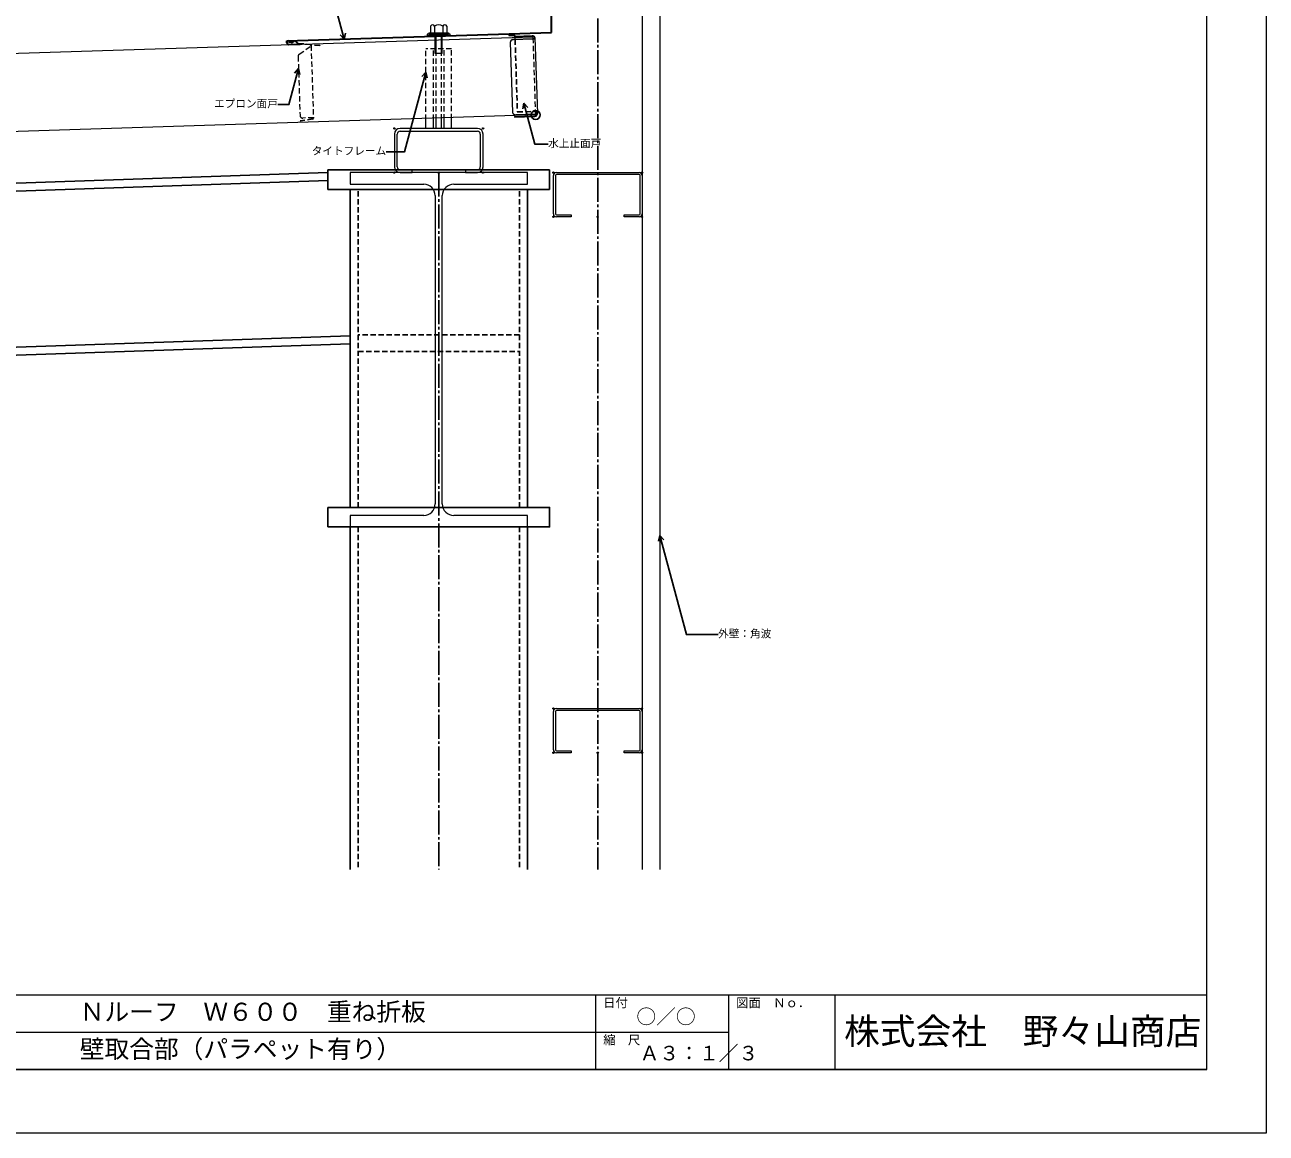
# Model space of a CAD drawing. Units: millimetres, scale not verified. Extents: x -1263 to 1258, y -891 to 1036.
# Drawn here: x -142 to 1258, y -891 to 360 of the extents above; entities that cross this region are included whole.
import ezdxf
from ezdxf.enums import TextEntityAlignment as Align

# ---------------------------------------------------------------- set-up
doc = ezdxf.new("R2010")
doc.units = ezdxf.units.MM
doc.header["$LTSCALE"] = 3
doc.header["$PDMODE"] = 32
doc.header["$PDSIZE"] = 1.5
doc.linetypes.add('CHAIN2', pattern=[12, 9, -1, 1, -1])
doc.linetypes.add('DASHED2', pattern=[3, 2, -1])
for name, color, linetype, lineweight in [('0-0_補助1', 4, 'Continuous', 5), ('0-4_寸法線1', 5, 'Continuous', 25), ('0-6_名称1', 5, 'Continuous', 25), ('0-8_通り芯1', 5, 'CHAIN2', 25), ('0-B_屋根1', 6, 'Continuous', 20), ('0-E_外壁1', 6, 'Continuous', 20), ('1-1_水切1', 134, 'Continuous', 30), ('2-8_ビス2', 7, 'Continuous', 5), ('2-A_タイトフレーム', 3, 'DASHED2', 9), ('2-E_エプロン', 7, 'DASHED2', 5), ('3-1_面戸', 7, 'Continuous', 5), ('4-2_H鋼1', 2, 'Continuous', 18), ('4-3_H鋼2', 12, 'Continuous', 25), ('4-5_C鋼1', 2, 'Continuous', 18), ('5-B_枠2', 4, 'Continuous', 5), ('B-4_鉄骨芯', 1, 'CHAIN2', 25)]:
    doc.layers.add(name, color=color, linetype=linetype, lineweight=lineweight)
doc.styles.add('Arial', font='')
doc.styles.add('ＭＳ ゴシック', font='')
doc.styles.get('Arial').set_extended_font_data('Arial')
doc.styles.get('ＭＳ ゴシック').set_extended_font_data('MS Gothic')

msp = doc.modelspace()

# ---------------------------------------------------------------- linework, layer by layer
at = {"layer": '0-0_補助1'}
for p, q in [((-1194.647, -735), (1191.647, -735)), ((501.647, -735), (501.647, -819)), ((651.647, -735), (651.647, -819)), ((771.647, -735), (771.647, -819)), ((-320.3, -777), (651.647, -777)), ((1191.647, -819), (-1194.647, -819)), ((-1194.647, -819), (1191.647, -819))]:
    msp.add_line(p, q, dxfattribs=at)
msp.add_lwpolyline([(1191.647, -819), (1191.647, 819), (-1194.647, 819), (-1194.647, -819)], dxfattribs=at)
at = {"layer": '0-4_寸法線1'}
msp.add_circle((434.182, 258.473), 5, dxfattribs=at)
at = {"layer": '0-6_名称1'}
for p, q in [((217.997, 344.063), (219.341, 350.635)), ((217.997, 344.063), (213.546, 349.082)), ((166.5, 310.823), (162.05, 305.804)), ((166.5, 310.823), (167.845, 304.251)), ((310.265, 306.915), (305.814, 301.896)), ((310.265, 306.915), (311.61, 300.343)), ((420.869, 271.76), (419.524, 265.188)), ((420.869, 271.76), (425.32, 266.74)), ((574.186, -216.116), (572.841, -222.688)), ((574.186, -216.116), (578.637, -221.136))]:
    msp.add_line(p, q, dxfattribs=at)
for points in [[(217.997, 344.063), (195.09, 429.552), (183.839, 429.552)], [(166.5, 310.823), (155.626, 270.238), (143.21, 270.238)], [(310.265, 306.915), (286.125, 216.823), (265.445, 216.823)], [(420.869, 271.76), (433.315, 225.31), (448.192, 225.31)], [(574.186, -216.116), (604.199, -328.125), (640.038, -328.125)]]:
    msp.add_lwpolyline(points, dxfattribs=at)
at = {"layer": '0-8_通り芯1'}
msp.add_line((504.182, 763.425), (504.182, -593.33), dxfattribs=at)
at = {"layer": '0-B_屋根1'}
for p, q in [((431.351, 346.427), (-625.235, 312.454)), ((434.179, 258.473), (-625.235, 224.408))]:
    msp.add_line(p, q, dxfattribs=at)
at = {"layer": '0-B_屋根1', "linetype": 'DASHED2'}
msp.add_line((434.182, 258.473), (431.351, 346.427), dxfattribs=at)
at = {"layer": '0-E_外壁1'}
for p, q in [((554.182, 608.342), (554.182, -593.33)), ((574.182, 608.342), (574.182, -593.33))]:
    msp.add_line(p, q, dxfattribs=at)
at = {"layer": '1-1_水切1'}
for p, q in [((452.182, 351.6), (452.182, 501.6)), ((153.234, 341.979), (452.182, 351.6)), ((153.299, 339.98), (153.234, 341.979)), ((155.362, 338.045), (168.355, 338.463))]:
    msp.add_line(p, q, dxfattribs=at)
msp.add_arc((155.298, 340.044), 2, 91.84341, 271.84347, dxfattribs=at)
at = {"layer": '2-8_ビス2'}
for p, q in [((313.742, 351.202), (335.742, 351.202)), ((315.504, 358.702), (315.504, 351.202)), ((320.123, 358.702), (320.123, 351.202)), ((329.36, 358.702), (329.36, 351.202)), ((333.98, 358.702), (333.98, 351.202)), ((335.742, 351.202), (335.742, 349.602)), ((313.742, 349.602), (335.742, 349.602)), ((320.742, 328.002), (320.742, 348.002)), ((321.742, 328.002), (321.742, 348.002)), ((327.742, 328.002), (327.742, 348.002)), ((328.742, 328.002), (328.742, 348.002)), ((328.742, 328.002), (320.742, 328.002))]:
    msp.add_line(p, q, dxfattribs=at)
msp.add_lwpolyline([(313.742, 351.202), (313.742, 349.602), (335.742, 349.602)], dxfattribs=at)
msp.add_lwpolyline([(311.865, 349.602), (311.865, 348.002), (337.618, 348.002), (337.618, 349.602)], close=True, dxfattribs=at)
for centre, radius, start, end in [((317.814, 357.674), 2.528, 23.99102, 156.00898), ((324.742, 352.341), 7.861, 54.01655, 125.98345), ((331.67, 357.674), 2.528, 23.99102, 156.00898)]:
    msp.add_arc(centre, radius, start, end, dxfattribs=at)
at = {"layer": '2-A_タイトフレーム'}
for p, q in [((310.265, 252.847), (310.265, 333.264)), ((339.265, 333.264), (310.265, 333.264)), ((318.765, 253.105), (318.765, 333.264)), ((321.765, 253.195), (321.765, 333.264)), ((327.765, 253.377), (327.765, 333.264)), ((330.765, 253.468), (330.765, 333.264)), ((339.265, 253.726), (339.265, 333.264))]:
    msp.add_line(p, q, dxfattribs=at)
at = {"layer": '2-A_タイトフレーム', "linetype": 'Continuous'}
for p, q in [((318.765, 243.342), (318.765, 253.105)), ((321.765, 243.342), (321.765, 253.195)), ((327.765, 243.342), (327.765, 253.377)), ((330.765, 243.342), (330.765, 253.468)), ((339.265, 243.342), (339.265, 253.726))]:
    msp.add_line(p, q, dxfattribs=at)
msp.add_lwpolyline([(339.265, 243.342), (310.265, 243.342), (310.265, 252.847)], dxfattribs=at)
at = {"layer": '2-E_エプロン'}
for p, q in [((155.784, 340.474), (155.741, 340.077)), ((158.542, 339.775), (155.741, 340.077)), ((158.585, 340.172), (155.784, 340.474)), ((158.919, 340.255), (161.512, 342.013)), ((159.143, 339.924), (161.737, 341.682)), ((165.31, 339.259), (163.151, 341.53)), ((165.6, 339.535), (163.441, 341.805)), ((179.733, 337.489), (165.866, 338.985)), ((190.582, 336.721), (165.909, 339.382)), ((180.268, 336.911), (180.297, 336.007)), ((190.539, 336.323), (180.528, 337.403)), ((180.668, 336.924), (183.314, 254.705)), ((190.582, 336.721), (190.539, 336.323)), ((166.056, 324.614), (168.206, 257.827)), ((167.379, 327.199), (180.692, 336.164)), ((182.417, 254.082), (168.495, 251.666)), ((182.486, 253.688), (168.563, 251.272)), ((183.295, 255.311), (171.301, 254.925)), ((182.895, 255.298), (182.914, 254.693)), ((168.495, 251.666), (168.563, 251.272))]:
    msp.add_line(p, q, dxfattribs=at)
for centre, radius, start, end in [((158.638, 340.669), 0.9, 263.84341, 304.12447), ((158.638, 340.669), 0.5, 263.84341, 304.12447), ((162.354, 340.771), 1.5, 43.56234, 124.12447), ((162.354, 340.771), 1.1, 43.56234, 124.12447), ((165.962, 339.879), 0.9, 223.56234, 263.84341), ((165.962, 339.879), 0.5, 223.56234, 263.84341), ((179.668, 336.892), 0.6, 1.84341, 83.84341), ((179.668, 336.892), 1, 1.84341, 83.84341), ((169.055, 324.71), 3, 123.95826, 181.84341), ((171.204, 257.924), 3, 181.84341, 271.84341), ((182.315, 254.673), 0.6, 279.84341, 1.84341), ((182.315, 254.673), 1, 279.84341, 1.84341)]:
    msp.add_arc(centre, radius, start, end, dxfattribs=at)
at = {"layer": '3-1_面戸'}
for p, q in [((403.772, 348.478), (410.368, 348.69)), ((403.772, 348.478), (403.784, 348.078)), ((403.784, 348.078), (410.381, 348.29)), ((405.524, 340.671), (408.077, 261.327)), ((430.421, 344.272), (408.932, 343.581)), ((430.428, 344.032), (408.939, 343.34)), ((410.381, 348.29), (410.531, 343.632)), ((430.32, 347.394), (410.43, 346.754)), ((410.781, 348.303), (410.823, 347.007)), ((430.312, 347.635), (410.823, 347.007)), ((433.369, 345.93), (436.135, 259.973)), ((410.232, 256.538), (433.221, 257.278)), ((433.154, 259.335), (411.665, 258.643))]:
    msp.add_line(p, q, dxfattribs=at)
at = {"layer": '3-1_面戸', "linetype": 'DASHED2'}
for p, q in [((410.531, 343.632), (413.151, 262.235)), ((410.931, 343.645), (413.55, 262.248)), ((413.55, 262.248), (433.04, 262.875)), ((413.563, 261.848), (433.053, 262.475))]:
    msp.add_line(p, q, dxfattribs=at)
at = {"layer": '3-1_面戸'}
msp.add_lwpolyline([(410.232, 256.538), (410.245, 256.138), (433.233, 256.878)], dxfattribs=at)
for centre, radius, start, end in [((408.323, 340.727), 2.8, 175.51444, 181.13944), ((408.331, 340.487), 2.8, 175.51444, 181.13944), ((408.332, 340.659), 2.815, 168.5193, 174.1443), ((408.34, 340.419), 2.815, 168.5193, 174.1443), ((408.348, 340.592), 2.844, 161.63378, 167.25878), ((408.355, 340.352), 2.844, 161.63378, 167.25878), ((408.37, 340.527), 2.886, 154.91917, 160.54417), ((408.377, 340.286), 2.886, 154.91917, 160.54417), ((408.398, 340.464), 2.939, 148.42166, 154.04666), ((408.406, 340.224), 2.939, 148.42166, 154.04666), ((408.432, 340.404), 3, 142.1705, 147.7955), ((408.44, 340.164), 3, 142.1705, 147.7955), ((408.472, 340.348), 3.066, 136.17862, 141.80362), ((408.48, 340.108), 3.066, 136.17862, 141.80362), ((408.518, 340.297), 3.134, 130.44487, 136.06987), ((408.525, 340.056), 3.134, 130.44487, 136.06987), ((408.568, 340.25), 3.203, 124.95705, 130.58205), ((408.576, 340.009), 3.203, 124.95705, 130.58205), ((408.622, 340.208), 3.268, 119.69499, 125.31999), ((408.63, 339.967), 3.268, 119.69499, 125.31999), ((408.681, 340.171), 3.329, 114.6332, 120.2582), ((408.689, 339.931), 3.329, 114.6332, 120.2582), ((408.743, 340.141), 3.383, 109.74298, 115.36798), ((408.75, 339.901), 3.383, 109.74298, 115.36798), ((408.807, 340.117), 3.428, 104.99388, 110.61888), ((408.815, 339.876), 3.428, 104.99388, 110.61888), ((408.873, 340.099), 3.462, 100.35464, 105.97964), ((408.881, 339.859), 3.462, 100.35464, 105.97964), ((408.941, 340.087), 3.486, 95.79383, 101.41883), ((408.949, 339.847), 3.486, 95.79383, 101.41883), ((409.01, 340.083), 3.498, 91.28, 96.905), ((409.018, 339.843), 3.498, 91.28, 96.905), ((410.381, 348.29), 0.4, 1.84341, 91.84341), ((430.525, 344.651), 2.991, 82.8323, 94.0823), ((430.505, 344.809), 2.592, 82.8323, 94.0823), ((430.439, 346.864), 2.592, 269.60452, 280.85452), ((430.449, 347.023), 2.991, 269.60452, 280.85452), ((430.702, 344.855), 2.529, 75.8906, 87.1406), ((430.753, 344.704), 2.918, 75.8906, 87.1406), ((430.638, 346.831), 2.529, 276.54622, 287.79622), ((430.68, 346.984), 2.918, 276.54622, 287.79622), ((430.886, 344.938), 2.408, 68.41649, 79.66649), ((430.828, 346.76), 2.408, 284.02032, 295.27032), ((430.966, 344.801), 2.779, 68.41649, 79.66649), ((430.898, 346.902), 2.779, 284.02032, 295.27032), ((431.051, 345.056), 2.241, 59.97447, 71.22447), ((431, 346.652), 2.241, 292.46234, 303.71234), ((431.156, 344.937), 2.586, 59.97447, 71.22447), ((431.097, 346.779), 2.586, 292.46234, 303.71234), ((431.19, 345.204), 2.044, 50.01418, 61.26418), ((431.147, 346.514), 2.044, 302.42264, 313.67264), ((431.316, 345.107), 2.359, 50.01418, 61.26418), ((431.297, 345.376), 1.844, 37.87968, 49.12968), ((431.267, 346.619), 2.359, 302.42264, 313.67264), ((431.265, 346.349), 1.844, 314.55713, 325.80713), ((431.368, 345.565), 1.674, 23.01016, 34.26016), ((431.349, 346.165), 1.674, 329.42665, 340.67665), ((431.439, 345.305), 2.127, 37.87968, 49.12968), ((431.403, 346.429), 2.127, 314.55713, 325.80713), ((431.401, 345.765), 1.575, 5.52924, 16.77924), ((431.395, 345.968), 1.575, 346.90758, 358.15758), ((431.522, 345.524), 1.932, 23.01016, 34.26016), ((431.499, 346.216), 1.932, 329.42665, 340.67665), ((431.56, 345.755), 1.817, 5.52924, 16.77924), ((431.552, 345.988), 1.817, 346.90758, 358.15758), ((410.874, 261.451), 2.8, 182.54738, 188.17238), ((410.879, 261.52), 2.815, 189.54252, 195.16752), ((410.89, 261.588), 2.844, 196.42804, 202.05304), ((410.908, 261.654), 2.886, 203.14265, 208.76765), ((410.932, 261.719), 2.939, 209.64016, 215.26516), ((410.963, 261.781), 3, 215.89131, 221.51631), ((410.999, 261.839), 3.066, 221.88319, 227.50819), ((411.041, 261.893), 3.134, 227.61694, 233.24194), ((411.088, 261.944), 3.203, 233.10477, 238.72977), ((411.14, 261.989), 3.268, 238.36683, 243.99183), ((411.196, 262.029), 3.329, 243.42861, 249.05361), ((411.255, 262.063), 3.383, 248.31883, 253.94383), ((411.318, 262.092), 3.428, 253.06794, 258.69294), ((411.383, 262.114), 3.462, 257.70717, 263.33217), ((411.45, 262.129), 3.486, 262.26799, 267.89299), ((411.519, 262.138), 3.498, 266.78182, 272.40682), ((433.118, 262.332), 2.998, 270.69211, 276.31711), ((433.137, 259.876), 2.6, 271.84341, 9.02122), ((433.137, 259.876), 3, 271.84341, 16.7707), ((433.238, 262.324), 2.979, 274.03545, 279.66045), ((433.357, 262.304), 2.942, 277.44241, 283.06741), ((433.473, 262.273), 2.887, 280.958, 286.583), ((433.586, 262.231), 2.816, 284.63116, 290.25616), ((433.694, 262.177), 2.729, 288.51652, 294.14152), ((433.796, 262.114), 2.631, 292.67594, 298.30094), ((433.892, 262.04), 2.521, 297.18003, 302.80503), ((433.98, 261.958), 2.404, 302.10869, 307.73369), ((434.059, 261.867), 2.284, 307.55002, 313.17502), ((434.129, 261.769), 2.165, 313.59568, 319.22068), ((434.19, 261.665), 2.051, 320.3301, 325.9551), ((434.239, 261.555), 1.95, 327.81079, 333.43579), ((434.278, 261.441), 1.866, 336.03891, 341.66391), ((434.305, 261.324), 1.806, 344.92607, 350.55107), ((434.321, 261.204), 1.775, 354.27383, 359.89883)]:
    msp.add_arc(centre, radius, start, end, dxfattribs=at)
at = {"layer": '3-1_面戸', "linetype": 'DASHED2'}
for centre, radius, start, end in [((413.55, 262.248), 0.4, 181.84341, 271.84341), ((433.137, 259.876), 3, 16.7707, 91.84341), ((433.137, 259.876), 2.6, 9.02122, 91.84341)]:
    msp.add_arc(centre, radius, start, end, dxfattribs=at)
at = {"layer": '4-2_H鋼1'}
for p, q in [((320.765, 167.342), (320.765, -180.658)), ((328.765, -180.658), (328.765, 167.342))]:
    msp.add_line(p, q, dxfattribs=at)
for points in [[(341.765, 180.342), (424.765, 180.342), (424.765, 193.342), (224.765, 193.342), (224.765, 180.342), (307.765, 180.342)], [(224.765, -206.658), (424.765, -206.658), (424.765, -193.658), (341.765, -193.658)], [(307.765, -193.658), (224.765, -193.658), (224.765, -206.658)]]:
    msp.add_lwpolyline(points, dxfattribs=at)
for centre, start, end in [((307.765, 167.342), 0, 90), ((341.765, 167.342), 90, 180), ((307.765, -180.658), 270, 0), ((341.765, -180.658), 180, 270)]:
    msp.add_arc(centre, 13, start, end, dxfattribs=at)
at = {"layer": '4-3_H鋼2'}
for p, q in [((199.765, 196.342), (449.765, 196.342)), ((199.765, 174.342), (199.765, 196.342)), ((449.765, 196.342), (449.765, 174.342)), ((199.765, 193.342), (-625.235, 165.153)), ((200.072, 184.347), (-625.235, 156.148)), ((449.765, 174.342), (199.765, 174.342)), ((224.765, -184.658), (224.765, 174.342)), ((424.765, -184.658), (424.765, 174.342)), ((224.765, 9.088), (-625.235, -19.955)), ((224.765, 0.083), (-625.235, -28.96)), ((199.765, -206.658), (199.765, -184.658)), ((224.765, -206.658), (224.765, -593.33)), ((424.765, -206.658), (424.765, -593.33))]:
    msp.add_line(p, q, dxfattribs=at)
at = {"layer": '4-3_H鋼2', "linetype": 'DASHED2'}
for p, q in [((233.765, -184.658), (233.765, 174.342)), ((415.765, -184.658), (415.765, 174.342)), ((415.765, 10.372), (233.765, 10.372)), ((233.765, -8.628), (415.765, -8.628)), ((233.765, -206.658), (233.765, -593.33)), ((415.765, -206.658), (415.765, -593.33))]:
    msp.add_line(p, q, dxfattribs=at)
at = {"layer": '4-3_H鋼2'}
msp.add_lwpolyline([(199.765, -184.658), (449.765, -184.658), (449.765, -206.658), (199.765, -206.658)], dxfattribs=at)
at = {"layer": '4-5_C鋼1'}
for p, q in [((368.365, 243.342), (281.165, 243.342)), ((281.165, 240.142), (368.365, 240.142)), ((274.765, 236.942), (274.765, 199.742)), ((277.965, 199.742), (277.965, 236.942)), ((371.565, 236.942), (371.565, 199.742)), ((374.765, 199.742), (374.765, 236.942)), ((454.182, 146.725), (454.182, 190.125)), ((456.482, 190.125), (456.482, 146.725)), ((457.482, 193.425), (550.882, 193.425)), ((550.882, 191.125), (457.482, 191.125)), ((551.882, 146.725), (551.882, 190.125)), ((554.182, 190.125), (554.182, 146.725)), ((550.882, 143.425), (534.182, 143.425)), ((454.182, -458.284), (454.182, -414.884)), ((456.482, -414.884), (456.482, -458.284)), ((457.482, -411.584), (550.882, -411.584)), ((550.882, -413.884), (457.482, -413.884)), ((551.882, -458.284), (551.882, -414.884)), ((554.182, -414.884), (554.182, -458.284)), ((550.882, -461.584), (534.182, -461.584))]:
    msp.add_line(p, q, dxfattribs=at)
for points in [[(281.165, 193.342), (294.765, 193.342), (294.765, 196.542), (281.165, 196.542)], [(368.365, 196.542), (354.765, 196.542), (354.765, 193.342), (368.365, 193.342)], [(457.482, 145.725), (474.182, 145.725), (474.182, 143.425), (457.482, 143.425)], [(534.182, 143.425), (534.182, 145.725), (550.882, 145.725)], [(457.482, -459.284), (474.182, -459.284), (474.182, -461.584), (457.482, -461.584)], [(534.182, -461.584), (534.182, -459.284), (550.882, -459.284)]]:
    msp.add_lwpolyline(points, dxfattribs=at)
for centre, radius, start, end in [((281.165, 236.942), 6.4, 90, 180), ((281.165, 236.942), 3.2, 90, 180), ((368.365, 236.942), 6.4, 0, 90), ((368.365, 236.942), 3.2, 0, 90), ((281.165, 199.742), 6.4, 180, 270), ((281.165, 199.742), 3.2, 180, 270), ((368.365, 199.742), 3.2, 270, 0), ((368.365, 199.742), 6.4, 270, 360), ((457.482, 190.125), 3.3, 90, 180), ((457.482, 190.125), 1, 90, 180), ((550.882, 190.125), 3.3, 0.00004, 90), ((550.882, 190.125), 1, 0, 90), ((457.482, 146.725), 3.3, 179.99996, 270), ((457.482, 146.725), 1, 180, 270), ((550.882, 146.725), 1, 270, 0), ((550.882, 146.725), 3.3, 270, 0.00004), ((457.482, -414.884), 3.3, 90, 180), ((457.482, -414.884), 1, 90, 180), ((550.882, -414.884), 3.3, 0.00004, 90), ((550.882, -414.884), 1, 0, 90), ((457.482, -458.284), 3.3, 179.99996, 270), ((457.482, -458.284), 1, 180, 270), ((550.882, -458.284), 1, 270, 0), ((550.882, -458.284), 3.3, 270, 0.00004)]:
    msp.add_arc(centre, radius, start, end, dxfattribs=at)
for p in [(274.765, 243.342), (374.765, 243.342), (274.765, 193.342), (324.765, 193.342), (374.765, 193.342), (454.182, 193.425), (554.182, 193.425), (454.182, 143.425), (504.182, 143.425), (554.182, 143.425), (454.182, -411.584), (554.182, -411.584), (454.182, -461.584), (504.182, -461.584), (554.182, -461.584)]:
    msp.add_point(p, dxfattribs=at)
at = {"layer": '5-B_枠2'}
msp.add_lwpolyline([(-1261.5, 891), (1258.5, 891), (1258.5, -891), (-1261.5, -891)], close=True, dxfattribs=at)
at = {"layer": 'B-4_鉄骨芯'}
msp.add_line((324.765, 193.342), (324.765, -593.33), dxfattribs=at)

# ---------------------------------------------------------------- texts
at = {"layer": '0-0_補助1', "style": 'Arial'}
for s, height, p in [('Ｎルーフ\u3000Ｗ６００\u3000重ね折板', 20.45, (-80.326, -770.295)), ('日付', 10.23, (510.321, -751.913)), ('図面\u3000Ｎｏ．', 10.23, (660.321, -751.913)), ('○／○', 16.36, (547.769, -772.439)), ('株式会社\u3000野々山商店', 29.55, (782.181, -799.551)), ('壁取合部（パラペット有り）', 20.45, (-80.326, -812.295)), ('縮\u3000尺', 10.23, (510.321, -793.913)), ('Ａ３：１／３', 16.36, (551.481, -813.7))]:
    msp.add_text(s, height=height, dxfattribs=at).set_placement(p, align=Align.BOTTOM_LEFT)
at = {"layer": '0-6_名称1', "style": 'ＭＳ ゴシック'}
for s, p in [('エプロン面戸', (71.21, 264.238)), ('水上止面戸', (448.192, 219.31)), ('タイトフレーム', (181.445, 210.823)), ('外壁：角波', (640.038, -334.125))]:
    msp.add_text(s, height=8.798, dxfattribs=at).set_placement(p, align=Align.BOTTOM_LEFT)

doc.saveas('drawing.dxf')
